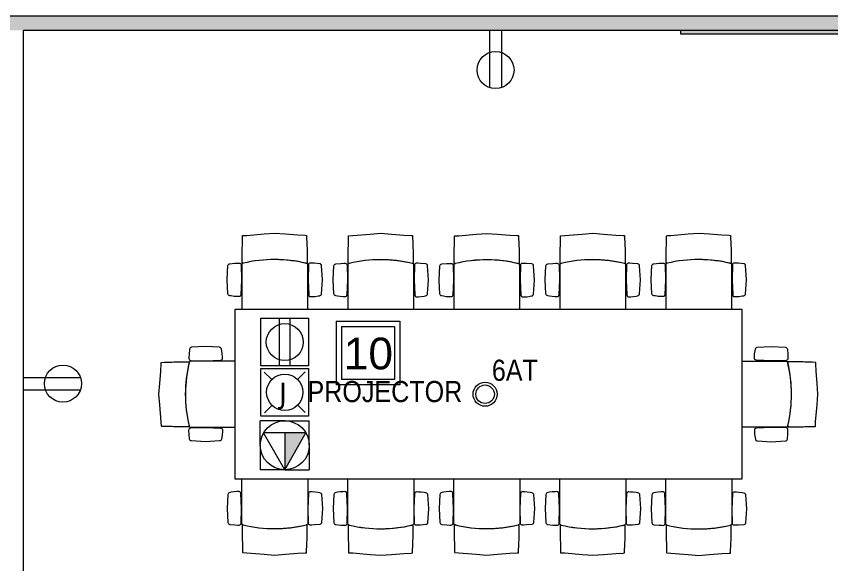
# Model space of a CAD drawing. Header units: inches. Extents: x 936 to 2811, y -567 to 495.
# Drawn here: x 1657.8 to 1889.2, y -104.8 to 50.8 of the extents above; entities that cross this region are included whole.
import ezdxf

# ---------------------------------------------------------------- set-up
doc = ezdxf.new("R2010")
doc.units = ezdxf.units.IN
doc.header["$MEASUREMENT"] = 0
for name, color, linetype, lineweight in [('A-ANNO-NOTE', 131, 'Continuous', 20), ('A-WALL', 113, 'Continuous', 50), ('A-WALL-PATT', 111, 'Continuous', 13), ('E-ELEC-FIXT-IDEN', 2, 'Continuous', 9), ('I-FURN', 30, 'Continuous', 9)]:
    doc.layers.add(name, color=color, linetype=linetype, lineweight=lineweight)
doc.styles.add('Arial', font='arial.ttf', dxfattribs={"height": 9})
doc.styles.add('Arial_2', font='arial.ttf', dxfattribs={"width": 0.85, "height": 6})
doc.styles.add('Tahoma', font='tahoma.ttf', dxfattribs={"height": 6})

# ---------------------------------------------------------------- blocks, each defined once
blk = doc.blocks.new('Conf Table - Rect - Seats 12 - 12 x 4-531596-New Construction - Tel_Data_Elec Plan')
at = {"layer": 'I-FURN'}
for p, q in [((-68.74, 44.21), (-68.77, 43.16)), ((-68.68, 45.09), (-68.74, 44.21)), ((-68.35, 45.12), (-68.68, 45.09)), ((-66.23, 45.2), (-68.35, 45.12)), ((-62.76, 45.48), (-66.23, 45.2)), ((-59.68, 45.73), (-62.76, 45.48)), ((-56.69, 45.51), (-59.68, 45.73)), ((-51.79, 45.08), (-56.69, 45.51)), ((-50.59, 45.03), (-51.79, 45.08)), ((-50.55, 44.9), (-50.59, 45.03)), ((-50.55, 44.62), (-50.55, 44.9)), ((-50.55, 43.22), (-50.55, 44.62)), ((-38.66, 44.17), (-38.68, 43.12)), ((-38.6, 45.05), (-38.66, 44.17)), ((-38.27, 45.07), (-38.6, 45.05)), ((-36.15, 45.16), (-38.27, 45.07)), ((-32.68, 45.44), (-36.15, 45.16)), ((-29.59, 45.68), (-32.68, 45.44)), ((-26.61, 45.47), (-29.59, 45.68)), ((-21.71, 45.03), (-26.61, 45.47)), ((-20.5, 44.99), (-21.71, 45.03)), ((-20.47, 44.86), (-20.5, 44.99)), ((-20.47, 44.58), (-20.47, 44.86)), ((-20.47, 43.18), (-20.47, 44.58)), ((-8.58, 44.13), (-8.6, 43.08)), ((-8.51, 45), (-8.58, 44.13)), ((-8.18, 45.03), (-8.51, 45)), ((-6.06, 45.11), (-8.18, 45.03)), ((-2.59, 45.4), (-6.06, 45.11)), ((0.49, 45.64), (-2.59, 45.4)), ((3.47, 45.43), (0.49, 45.64)), ((8.37, 44.99), (3.47, 45.43)), ((9.58, 44.95), (8.37, 44.99)), ((9.61, 44.82), (9.58, 44.95)), ((9.62, 44.54), (9.61, 44.82)), ((9.62, 43.13), (9.62, 44.54)), ((21.51, 44.17), (21.49, 43.12)), ((21.58, 45.05), (21.51, 44.17)), ((21.9, 45.07), (21.58, 45.05)), ((24.03, 45.16), (21.9, 45.07)), ((27.49, 45.44), (24.03, 45.16)), ((30.58, 45.68), (27.49, 45.44)), ((33.56, 45.47), (30.58, 45.68)), ((38.46, 45.03), (33.56, 45.47)), ((39.67, 44.99), (38.46, 45.03)), ((39.7, 44.86), (39.67, 44.99)), ((39.7, 44.58), (39.7, 44.86)), ((39.7, 43.18), (39.7, 44.58)), ((51.6, 44.13), (51.57, 43.08)), ((51.66, 45), (51.6, 44.13)), ((51.99, 45.03), (51.66, 45)), ((54.11, 45.11), (51.99, 45.03)), ((57.58, 45.4), (54.11, 45.11)), ((60.67, 45.64), (57.58, 45.4)), ((63.65, 45.43), (60.67, 45.64)), ((68.55, 44.99), (63.65, 45.43)), ((69.76, 44.95), (68.55, 44.99)), ((69.79, 44.82), (69.76, 44.95)), ((69.79, 44.54), (69.79, 44.82)), ((69.79, 43.13), (69.79, 44.54)), ((-68.82, 42.03), (-68.85, 41.54)), ((-68.77, 43.16), (-68.82, 42.03)), ((-50.5, 42.1), (-50.55, 43.22)), ((-50.46, 41.58), (-50.5, 42.1)), ((-38.73, 41.99), (-38.77, 41.5)), ((-38.68, 43.12), (-38.73, 41.99)), ((-20.42, 42.06), (-20.47, 43.18)), ((-20.38, 41.54), (-20.42, 42.06)), ((-8.65, 41.95), (-8.68, 41.46)), ((-8.6, 43.08), (-8.65, 41.95)), ((9.67, 42.02), (9.62, 43.13)), ((9.7, 41.5), (9.67, 42.02)), ((21.44, 41.99), (21.41, 41.5)), ((21.49, 43.12), (21.44, 41.99)), ((39.76, 42.06), (39.7, 43.18)), ((39.79, 41.54), (39.76, 42.06)), ((51.52, 41.95), (51.49, 41.46)), ((51.57, 43.08), (51.52, 41.95)), ((69.84, 42.02), (69.79, 43.13)), ((69.88, 41.5), (69.84, 42.02)), ((-68.86, 40.85), (-68.91, 38.47)), ((-68.85, 41.54), (-68.86, 40.85)), ((-50.45, 40.92), (-50.46, 41.58)), ((-50.42, 39.14), (-50.45, 40.92)), ((-38.77, 40.81), (-38.83, 38.42)), ((-38.77, 41.5), (-38.77, 40.81)), ((-20.37, 40.88), (-20.38, 41.54)), ((-20.33, 39.1), (-20.37, 40.88)), ((-8.69, 40.77), (-8.75, 38.38)), ((-8.68, 41.46), (-8.69, 40.77)), ((9.71, 40.84), (9.7, 41.5)), ((9.75, 39.06), (9.71, 40.84)), ((21.4, 40.81), (21.34, 38.42)), ((21.41, 41.5), (21.4, 40.81)), ((39.8, 40.88), (39.79, 41.54)), ((39.84, 39.1), (39.8, 40.88)), ((51.49, 40.77), (51.43, 38.38)), ((51.49, 41.46), (51.49, 40.77)), ((69.89, 40.84), (69.88, 41.5)), ((69.93, 39.06), (69.89, 40.84)), ((-72.67, 36.97), (-72.49, 37.05)), ((-72.49, 37.05), (-70.99, 37.18)), ((-70.99, 37.18), (-70.19, 37.2)), ((-70.19, 37.2), (-69.79, 37.2)), ((-69.79, 37.2), (-69.59, 37.18)), ((-69.59, 37.18), (-69.41, 37.08)), ((-69.41, 37.08), (-69.29, 36.91)), ((-69.06, 36.73), (-68.97, 37.04)), ((-68.91, 38.47), (-68.9, 37.23)), ((-68.9, 37.23), (-68.83, 37.13)), ((-68.83, 37.13), (-68.6, 37.16)), ((-50.74, 37.16), (-50.45, 37.16)), ((-50.69, 37.15), (-50.43, 37.09)), ((-50.45, 37.16), (-50.42, 37.49)), ((-50.43, 37.09), (-50.33, 36.79)), ((-50.42, 37.49), (-50.42, 39.14)), ((-49.98, 37.08), (-50.1, 36.91)), ((-49.8, 37.18), (-49.98, 37.08)), ((-49.61, 37.21), (-49.8, 37.18)), ((-49.21, 37.2), (-49.61, 37.21)), ((-48.41, 37.18), (-49.21, 37.2)), ((-46.91, 37.05), (-48.41, 37.18)), ((-46.73, 36.98), (-46.91, 37.05)), ((-42.4, 37.01), (-40.9, 37.14)), ((-40.9, 37.14), (-40.1, 37.16)), ((-40.1, 37.16), (-39.7, 37.16)), ((-39.7, 37.16), (-39.51, 37.13)), ((-39.51, 37.13), (-39.33, 37.04)), ((-39.33, 37.04), (-39.21, 36.87)), ((-38.83, 38.42), (-38.82, 37.19)), ((-38.82, 37.19), (-38.75, 37.08)), ((-38.75, 37.08), (-38.52, 37.12)), ((-20.65, 37.12), (-20.37, 37.12)), ((-20.61, 37.1), (-20.35, 37.05)), ((-20.37, 37.12), (-20.34, 37.45)), ((-20.35, 37.05), (-20.25, 36.75)), ((-20.34, 37.45), (-20.33, 39.1)), ((-19.9, 37.04), (-20.02, 36.87)), ((-19.72, 37.14), (-19.9, 37.04)), ((-19.52, 37.17), (-19.72, 37.14)), ((-19.12, 37.16), (-19.52, 37.17)), ((-18.32, 37.14), (-19.12, 37.16)), ((-16.82, 37.01), (-18.32, 37.14)), ((-12.32, 36.96), (-10.82, 37.1)), ((-10.82, 37.1), (-10.02, 37.12)), ((-10.02, 37.12), (-9.62, 37.12)), ((-9.62, 37.12), (-9.42, 37.09)), ((-9.42, 37.09), (-9.25, 37)), ((-8.75, 38.38), (-8.73, 37.15)), ((-8.73, 37.15), (-8.66, 37.04)), ((-8.66, 37.04), (-8.44, 37.08)), ((9.43, 37.08), (9.71, 37.08)), ((9.47, 37.06), (9.74, 37.01)), ((9.71, 37.08), (9.75, 37.41)), ((9.75, 37.41), (9.75, 39.06)), ((10.36, 37.1), (10.19, 37)), ((10.56, 37.13), (10.36, 37.1)), ((10.96, 37.12), (10.56, 37.13)), ((11.76, 37.1), (10.96, 37.12)), ((13.26, 36.97), (11.76, 37.1)), ((17.77, 37.01), (19.27, 37.14)), ((19.27, 37.14), (20.07, 37.16)), ((20.07, 37.16), (20.47, 37.16)), ((20.47, 37.16), (20.66, 37.13)), ((20.66, 37.13), (20.84, 37.04)), ((20.84, 37.04), (20.96, 36.87)), ((21.34, 38.42), (21.35, 37.19)), ((21.35, 37.19), (21.43, 37.08)), ((21.43, 37.08), (21.65, 37.12)), ((39.52, 37.12), (39.8, 37.12)), ((39.56, 37.1), (39.83, 37.05)), ((39.8, 37.12), (39.83, 37.45)), ((39.83, 37.45), (39.84, 39.1)), ((39.83, 37.05), (39.92, 36.75)), ((40.28, 37.04), (40.15, 36.87)), ((40.45, 37.14), (40.28, 37.04)), ((40.65, 37.17), (40.45, 37.14)), ((41.05, 37.16), (40.65, 37.17)), ((41.85, 37.14), (41.05, 37.16)), ((43.35, 37.01), (41.85, 37.14)), ((47.86, 36.96), (49.36, 37.1)), ((49.36, 37.1), (50.16, 37.12)), ((50.16, 37.12), (50.56, 37.12)), ((50.56, 37.12), (50.75, 37.09)), ((50.75, 37.09), (50.93, 37)), ((51.43, 38.38), (51.44, 37.15)), ((51.44, 37.15), (51.51, 37.04)), ((51.51, 37.04), (51.74, 37.08)), ((69.6, 37.08), (69.89, 37.08)), ((69.65, 37.06), (69.91, 37.01)), ((69.89, 37.08), (69.92, 37.41)), ((69.92, 37.41), (69.93, 39.06)), ((70.54, 37.1), (70.36, 37)), ((70.74, 37.13), (70.54, 37.1)), ((71.14, 37.12), (70.74, 37.13)), ((71.93, 37.1), (71.14, 37.12)), ((73.43, 36.97), (71.93, 37.1)), ((-73.24, 32.49), (-72.99, 36.5)), ((-72.99, 36.5), (-72.93, 36.69)), ((-72.93, 36.69), (-72.82, 36.85)), ((-72.82, 36.85), (-72.67, 36.97)), ((-69.29, 36.91), (-69.24, 36.7)), ((-69.24, 36.7), (-69.14, 32.5)), ((-69.06, 24), (-69.06, 36.73)), ((-50.33, 36.79), (-50.33, 31.53)), ((-50.16, 36.7), (-50.25, 32.5)), ((-50.1, 36.91), (-50.16, 36.7)), ((-46.57, 36.85), (-46.73, 36.98)), ((-46.46, 36.69), (-46.57, 36.85)), ((-46.41, 36.5), (-46.46, 36.69)), ((-46.16, 32.49), (-46.41, 36.5)), ((-43.15, 32.45), (-42.9, 36.45)), ((-42.9, 36.45), (-42.85, 36.65)), ((-42.85, 36.65), (-42.74, 36.81)), ((-42.74, 36.81), (-42.58, 36.93)), ((-42.58, 36.93), (-42.4, 37.01)), ((-39.21, 36.87), (-39.15, 36.65)), ((-39.15, 36.65), (-39.06, 32.46)), ((-38.98, 36.69), (-38.88, 36.99)), ((-38.98, 24), (-38.98, 36.69)), ((-20.25, 36.75), (-20.25, 31.49)), ((-20.07, 36.66), (-20.17, 32.46)), ((-20.02, 36.87), (-20.07, 36.66)), ((-16.64, 36.94), (-16.82, 37.01)), ((-16.49, 36.81), (-16.64, 36.94)), ((-16.38, 36.65), (-16.49, 36.81)), ((-16.32, 36.46), (-16.38, 36.65)), ((-16.07, 32.45), (-16.32, 36.46)), ((-13.07, 32.41), (-12.82, 36.41)), ((-12.82, 36.41), (-12.76, 36.6)), ((-12.76, 36.6), (-12.66, 36.77)), ((-12.66, 36.77), (-12.5, 36.89)), ((-12.5, 36.89), (-12.32, 36.96)), ((-9.25, 37), (-9.13, 36.83)), ((-9.13, 36.83), (-9.07, 36.61)), ((-9.07, 36.61), (-8.98, 32.42)), ((-8.89, 36.65), (-8.8, 36.95)), ((-8.89, 24), (-8.89, 36.65)), ((9.74, 37.01), (9.83, 36.71)), ((9.83, 36.71), (9.83, 31.45)), ((10.01, 36.62), (9.92, 32.42)), ((10.06, 36.83), (10.01, 36.62)), ((10.19, 37), (10.06, 36.83)), ((13.44, 36.89), (13.26, 36.97)), ((13.59, 36.77), (13.44, 36.89)), ((13.7, 36.61), (13.59, 36.77)), ((13.76, 36.42), (13.7, 36.61)), ((14.01, 32.41), (13.76, 36.42)), ((17.02, 32.45), (17.27, 36.45)), ((17.27, 36.45), (17.33, 36.65)), ((17.33, 36.65), (17.43, 36.81)), ((17.43, 36.81), (17.59, 36.93)), ((17.59, 36.93), (17.77, 37.01)), ((20.96, 36.87), (21.02, 36.65)), ((21.02, 36.65), (21.11, 32.46)), ((21.19, 36.69), (21.29, 36.99)), ((21.19, 24), (21.19, 36.69)), ((39.92, 36.75), (39.92, 31.49)), ((40.1, 36.66), (40, 32.46)), ((40.15, 36.87), (40.1, 36.66)), ((43.53, 36.94), (43.35, 37.01)), ((43.68, 36.81), (43.53, 36.94)), ((43.79, 36.65), (43.68, 36.81)), ((43.85, 36.46), (43.79, 36.65)), ((44.1, 32.45), (43.85, 36.46)), ((47.11, 32.41), (47.36, 36.41)), ((47.36, 36.41), (47.41, 36.6)), ((47.41, 36.6), (47.52, 36.77)), ((47.52, 36.77), (47.67, 36.89)), ((47.67, 36.89), (47.86, 36.96)), ((50.93, 37), (51.05, 36.83)), ((51.05, 36.83), (51.1, 36.61)), ((51.1, 36.61), (51.2, 32.42)), ((51.28, 36.65), (51.37, 36.95)), ((51.28, 23.96), (51.28, 36.65)), ((69.91, 37.01), (70.01, 36.71)), ((70.01, 36.71), (70.01, 31.45)), ((70.19, 36.62), (70.09, 32.42)), ((70.24, 36.83), (70.19, 36.62)), ((70.36, 37), (70.24, 36.83)), ((73.62, 36.89), (73.43, 36.97)), ((73.77, 36.77), (73.62, 36.89)), ((73.88, 36.61), (73.77, 36.77)), ((73.93, 36.42), (73.88, 36.61)), ((74.19, 32.41), (73.93, 36.42)), ((-72.98, 28.52), (-73.24, 32.49)), ((-69.14, 32.5), (-69.34, 28.2)), ((-50.25, 32.5), (-50.05, 28.2)), ((-46.41, 28.52), (-46.16, 32.49)), ((-42.9, 28.48), (-43.15, 32.45)), ((-39.06, 32.46), (-39.26, 28.16)), ((-20.17, 32.46), (-19.97, 28.16)), ((-16.33, 28.48), (-16.07, 32.45)), ((-12.82, 28.44), (-13.07, 32.41)), ((-8.98, 32.42), (-9.18, 28.12)), ((9.92, 32.42), (10.12, 28.12)), ((13.76, 28.44), (14.01, 32.41)), ((17.27, 28.48), (17.02, 32.45)), ((21.11, 32.46), (20.91, 28.16)), ((40, 32.46), (40.2, 28.16)), ((43.85, 28.48), (44.1, 32.45)), ((47.36, 28.44), (47.11, 32.41)), ((51.2, 32.42), (51, 28.12)), ((70.09, 32.42), (70.29, 28.12)), ((73.93, 28.44), (74.19, 32.41)), ((-50.33, 31.53), (-50.31, 24)), ((-20.25, 31.49), (-20.23, 24)), ((9.83, 31.45), (9.85, 24)), ((39.92, 31.49), (39.94, 24)), ((70.01, 31.45), (70.03, 23.96)), ((-72.92, 28.32), (-72.98, 28.52)), ((-72.81, 28.15), (-72.92, 28.32)), ((-72.64, 28.03), (-72.81, 28.15)), ((-72.44, 27.96), (-72.64, 28.03)), ((-72.02, 27.88), (-72.44, 27.96)), ((-71.18, 27.76), (-72.02, 27.88)), ((-69.56, 27.78), (-69.75, 27.7)), ((-69.41, 27.96), (-69.56, 27.78)), ((-69.34, 28.2), (-69.41, 27.96)), ((-50.05, 28.2), (-49.98, 27.96)), ((-49.98, 27.96), (-49.83, 27.78)), ((-49.83, 27.78), (-49.64, 27.7)), ((-48.21, 27.76), (-47.37, 27.88)), ((-47.37, 27.88), (-46.96, 27.96)), ((-46.96, 27.96), (-46.76, 28.03)), ((-46.76, 28.03), (-46.58, 28.15)), ((-46.58, 28.15), (-46.47, 28.32)), ((-46.47, 28.32), (-46.41, 28.52)), ((-42.84, 28.28), (-42.9, 28.48)), ((-42.73, 28.11), (-42.84, 28.28)), ((-42.55, 27.99), (-42.73, 28.11)), ((-42.35, 27.92), (-42.55, 27.99)), ((-41.94, 27.84), (-42.35, 27.92)), ((-41.1, 27.72), (-41.94, 27.84)), ((-39.33, 27.91), (-39.48, 27.74)), ((-39.26, 28.16), (-39.33, 27.91)), ((-19.97, 28.16), (-19.9, 27.92)), ((-19.9, 27.92), (-19.75, 27.74)), ((-18.13, 27.72), (-17.29, 27.84)), ((-17.29, 27.84), (-16.87, 27.92)), ((-16.87, 27.92), (-16.67, 27.99)), ((-16.67, 27.99), (-16.5, 28.11)), ((-16.5, 28.11), (-16.39, 28.28)), ((-16.39, 28.28), (-16.33, 28.48)), ((-12.76, 28.23), (-12.82, 28.44)), ((-12.64, 28.07), (-12.76, 28.23)), ((-12.47, 27.95), (-12.64, 28.07)), ((-12.27, 27.88), (-12.47, 27.95)), ((-11.85, 27.8), (-12.27, 27.88)), ((-11.01, 27.68), (-11.85, 27.8)), ((-9.25, 27.87), (-9.39, 27.7)), ((-9.18, 28.12), (-9.25, 27.87)), ((10.12, 28.12), (10.18, 27.88)), ((10.18, 27.88), (10.33, 27.7)), ((11.95, 27.68), (12.79, 27.8)), ((12.79, 27.8), (13.21, 27.88)), ((13.21, 27.88), (13.41, 27.95)), ((13.41, 27.95), (13.58, 28.07)), ((13.58, 28.07), (13.7, 28.24)), ((13.7, 28.24), (13.76, 28.44)), ((17.33, 28.28), (17.27, 28.48)), ((17.44, 28.11), (17.33, 28.28)), ((17.62, 27.99), (17.44, 28.11)), ((17.82, 27.92), (17.62, 27.99)), ((18.24, 27.84), (17.82, 27.92)), ((19.07, 27.72), (18.24, 27.84)), ((20.84, 27.91), (20.69, 27.74)), ((20.91, 28.16), (20.84, 27.91)), ((40.2, 28.16), (40.27, 27.92)), ((40.27, 27.92), (40.42, 27.74)), ((42.04, 27.72), (42.88, 27.84)), ((42.88, 27.84), (43.3, 27.92)), ((43.3, 27.92), (43.5, 27.99)), ((43.5, 27.99), (43.67, 28.11)), ((43.67, 28.11), (43.79, 28.28)), ((43.79, 28.28), (43.85, 28.48)), ((47.42, 28.23), (47.36, 28.44)), ((47.53, 28.07), (47.42, 28.23)), ((47.71, 27.95), (47.53, 28.07)), ((47.91, 27.88), (47.71, 27.95)), ((48.32, 27.8), (47.91, 27.88)), ((49.16, 27.68), (48.32, 27.8)), ((50.93, 27.87), (50.78, 27.7)), ((51, 28.12), (50.93, 27.87)), ((70.29, 28.12), (70.36, 27.88)), ((70.36, 27.88), (70.51, 27.7)), ((72.13, 27.68), (72.97, 27.8)), ((72.97, 27.8), (73.38, 27.88)), ((73.38, 27.88), (73.58, 27.95)), ((73.58, 27.95), (73.76, 28.07)), ((73.76, 28.07), (73.87, 28.24)), ((73.87, 28.24), (73.93, 28.44)), ((-70.36, 27.7), (-71.18, 27.76)), ((-69.95, 27.69), (-70.36, 27.7)), ((-69.75, 27.7), (-69.95, 27.69)), ((-49.64, 27.7), (-49.44, 27.69)), ((-49.44, 27.69), (-49.03, 27.7)), ((-49.03, 27.7), (-48.21, 27.76)), ((-40.28, 27.66), (-41.1, 27.72)), ((-39.87, 27.65), (-40.28, 27.66)), ((-39.67, 27.66), (-39.87, 27.65)), ((-39.48, 27.74), (-39.67, 27.66)), ((-19.75, 27.74), (-19.56, 27.66)), ((-19.56, 27.66), (-19.36, 27.65)), ((-19.36, 27.65), (-18.95, 27.66)), ((-18.95, 27.66), (-18.13, 27.72)), ((-10.19, 27.61), (-11.01, 27.68)), ((-9.79, 27.61), (-10.19, 27.61)), ((-9.58, 27.62), (-9.79, 27.61)), ((-9.39, 27.7), (-9.58, 27.62)), ((10.33, 27.7), (10.52, 27.62)), ((10.52, 27.62), (10.73, 27.61)), ((10.73, 27.61), (11.13, 27.62)), ((11.13, 27.62), (11.95, 27.68)), ((19.89, 27.66), (19.07, 27.72)), ((20.3, 27.65), (19.89, 27.66)), ((20.5, 27.66), (20.3, 27.65)), ((20.69, 27.74), (20.5, 27.66)), ((40.42, 27.74), (40.61, 27.66)), ((40.61, 27.66), (40.81, 27.65)), ((40.81, 27.65), (41.22, 27.66)), ((41.22, 27.66), (42.04, 27.72)), ((49.98, 27.61), (49.16, 27.68)), ((50.39, 27.61), (49.98, 27.61)), ((50.59, 27.62), (50.39, 27.61)), ((50.78, 27.7), (50.59, 27.62)), ((70.51, 27.7), (70.7, 27.62)), ((70.7, 27.62), (70.9, 27.61)), ((70.9, 27.61), (71.31, 27.62)), ((71.31, 27.62), (72.13, 27.68)), ((-72, 24), (-72, -24)), ((72, 24), (-72, 24)), ((72, -24), (72, 24)), ((-84.85, 12.77), (-84.98, 11.27)), ((-84.77, 12.95), (-84.85, 12.77)), ((-84.65, 13.1), (-84.77, 12.95)), ((-84.49, 13.21), (-84.65, 13.1)), ((-84.29, 13.27), (-84.49, 13.21)), ((-80.29, 13.52), (-84.29, 13.27)), ((-76.32, 13.27), (-80.29, 13.52)), ((-76.12, 13.21), (-76.32, 13.27)), ((-75.95, 13.09), (-76.12, 13.21)), ((-75.83, 12.92), (-75.95, 13.09)), ((-75.76, 12.72), (-75.83, 12.92)), ((-75.68, 12.3), (-75.76, 12.72)), ((-75.56, 11.46), (-75.68, 12.3)), ((75.56, 11.46), (75.68, 12.3)), ((75.68, 12.3), (75.76, 12.72)), ((75.76, 12.72), (75.83, 12.92)), ((75.83, 12.92), (75.95, 13.09)), ((75.95, 13.09), (76.12, 13.21)), ((76.12, 13.21), (76.32, 13.27)), ((76.32, 13.27), (80.29, 13.52)), ((80.29, 13.52), (84.29, 13.27)), ((84.29, 13.27), (84.49, 13.21)), ((84.49, 13.21), (84.65, 13.1)), ((84.65, 13.1), (84.77, 12.95)), ((84.77, 12.95), (84.85, 12.77)), ((84.85, 12.77), (84.98, 11.27)), ((-86.94, 9.26), (-88.72, 9.22)), ((-85.29, 9.26), (-86.94, 9.26)), ((-84.98, 11.27), (-85, 10.47)), ((-85, 10.47), (-85, 10.07)), ((-85, 10.07), (-84.97, 9.87)), ((-84.97, 9.87), (-84.88, 9.7)), ((-84.88, 9.7), (-84.71, 9.57)), ((-84.88, 9.25), (-84.59, 9.34)), ((-84.71, 9.57), (-84.49, 9.52)), ((-84.59, 9.34), (-79.33, 9.34)), ((-84.49, 9.52), (-80.3, 9.43)), ((-80.3, 9.43), (-76, 9.63)), ((-79.33, 9.34), (-72, 9.36)), ((-76, 9.63), (-75.75, 9.69)), ((-75.75, 9.69), (-75.58, 9.84)), ((-75.58, 9.84), (-75.5, 10.03)), ((-75.5, 10.64), (-75.56, 11.46)), ((-75.49, 10.24), (-75.5, 10.64)), ((-75.5, 10.03), (-75.49, 10.24)), ((79.33, 9.34), (72, 9.36)), ((75.49, 10.24), (75.5, 10.64)), ((75.5, 10.03), (75.49, 10.24)), ((75.5, 10.64), (75.56, 11.46)), ((75.58, 9.84), (75.5, 10.03)), ((75.75, 9.69), (75.58, 9.84)), ((76, 9.63), (75.75, 9.69)), ((80.3, 9.43), (76, 9.63)), ((84.59, 9.34), (79.33, 9.34)), ((84.49, 9.52), (80.3, 9.43)), ((84.71, 9.57), (84.49, 9.52)), ((84.88, 9.25), (84.59, 9.34)), ((84.88, 9.7), (84.71, 9.57)), ((84.97, 9.87), (84.88, 9.7)), ((85, 10.07), (84.97, 9.87)), ((84.98, 11.27), (85, 10.47)), ((85, 10.47), (85, 10.07)), ((85.29, 9.26), (86.94, 9.26)), ((86.94, 9.26), (88.72, 9.22)), ((-92.87, 7.88), (-93.3, 2.98)), ((-92.82, 9.09), (-92.87, 7.88)), ((-92.7, 9.12), (-92.82, 9.09)), ((-92.41, 9.13), (-92.7, 9.12)), ((-91.01, 9.13), (-92.41, 9.13)), ((-89.9, 9.18), (-91.01, 9.13)), ((-89.38, 9.21), (-89.9, 9.18)), ((-88.72, 9.22), (-89.38, 9.21)), ((-84.96, 9.22), (-85.29, 9.26)), ((-84.95, 8.94), (-84.96, 9.22)), ((-84.94, 8.98), (-84.88, 9.25)), ((84.94, 8.98), (84.88, 9.25)), ((84.95, 8.94), (84.96, 9.22)), ((84.96, 9.22), (85.29, 9.26)), ((88.72, 9.22), (89.38, 9.21)), ((89.38, 9.21), (89.9, 9.18)), ((89.9, 9.18), (91.01, 9.13)), ((91.01, 9.13), (92.41, 9.13)), ((92.41, 9.13), (92.7, 9.12)), ((92.7, 9.12), (92.82, 9.09)), ((92.82, 9.09), (92.87, 7.88)), ((92.87, 7.88), (93.3, 2.98)), ((-93.3, 2.98), (-93.52, 0)), ((93.3, 2.98), (93.52, 0)), ((-93.52, 0), (-93.28, -3.08)), ((93.52, 0), (93.28, -3.08)), ((-93.28, -3.08), (-92.99, -6.55)), ((93.28, -3.08), (92.99, -6.55)), ((-92.99, -6.55), (-92.91, -8.67)), ((92.99, -6.55), (92.91, -8.67)), ((-92.91, -8.67), (-92.88, -9)), ((-92.88, -9), (-92.01, -9.07)), ((-92.01, -9.07), (-90.96, -9.09)), ((-90.96, -9.09), (-89.82, -9.14)), ((-89.82, -9.14), (-89.34, -9.17)), ((-89.34, -9.17), (-88.64, -9.18)), ((-88.64, -9.18), (-86.26, -9.24)), ((-86.26, -9.24), (-85.03, -9.22)), ((-85.03, -9.22), (-84.92, -9.15)), ((-84.92, -9.15), (-84.95, -8.93)), ((84.92, -9.15), (84.95, -8.93)), ((85.03, -9.22), (84.92, -9.15)), ((86.26, -9.24), (85.03, -9.22)), ((88.64, -9.18), (86.26, -9.24)), ((89.34, -9.17), (88.64, -9.18)), ((89.82, -9.14), (89.34, -9.17)), ((90.96, -9.09), (89.82, -9.14)), ((92.01, -9.07), (90.96, -9.09)), ((92.88, -9), (92.01, -9.07)), ((92.91, -8.67), (92.88, -9)), ((-85, -10.11), (-84.97, -9.91)), ((-85, -10.51), (-85, -10.11)), ((-84.97, -11.31), (-85, -10.51)), ((-84.97, -9.91), (-84.87, -9.74)), ((-84.84, -12.81), (-84.97, -11.31)), ((-84.87, -9.74), (-84.71, -9.62)), ((-84.52, -9.38), (-84.83, -9.29)), ((-84.71, -9.62), (-84.49, -9.56)), ((-72, -9.38), (-84.52, -9.38)), ((-84.49, -9.56), (-80.3, -9.47)), ((-80.3, -9.47), (-75.99, -9.67)), ((-75.99, -9.67), (-75.75, -9.74)), ((-75.75, -9.74), (-75.57, -9.88)), ((-75.55, -11.5), (-75.68, -12.34)), ((-75.57, -9.88), (-75.5, -10.07)), ((-75.49, -10.68), (-75.55, -11.5)), ((-75.5, -10.07), (-75.48, -10.28)), ((-75.48, -10.28), (-75.49, -10.68)), ((72, -9.38), (84.52, -9.38)), ((75.5, -10.07), (75.48, -10.28)), ((75.48, -10.28), (75.49, -10.68)), ((75.49, -10.68), (75.55, -11.5)), ((75.57, -9.88), (75.5, -10.07)), ((75.55, -11.5), (75.68, -12.34)), ((75.75, -9.74), (75.57, -9.88)), ((75.99, -9.67), (75.75, -9.74)), ((80.3, -9.47), (75.99, -9.67)), ((84.49, -9.56), (80.3, -9.47)), ((84.71, -9.62), (84.49, -9.56)), ((84.52, -9.38), (84.83, -9.29)), ((84.87, -9.74), (84.71, -9.62)), ((84.84, -12.81), (84.97, -11.31)), ((84.97, -9.91), (84.87, -9.74)), ((85, -10.11), (84.97, -9.91)), ((84.97, -11.31), (85, -10.51)), ((85, -10.51), (85, -10.11)), ((-84.77, -12.99), (-84.84, -12.81)), ((-84.64, -13.15), (-84.77, -12.99)), ((-84.48, -13.25), (-84.64, -13.15)), ((-84.29, -13.31), (-84.48, -13.25)), ((-80.28, -13.56), (-84.29, -13.31)), ((-76.31, -13.31), (-80.28, -13.56)), ((-76.11, -13.25), (-76.31, -13.31)), ((-75.95, -13.13), (-76.11, -13.25)), ((-75.82, -12.96), (-75.95, -13.13)), ((-75.75, -12.76), (-75.82, -12.96)), ((-75.68, -12.34), (-75.75, -12.76)), ((75.68, -12.34), (75.75, -12.76)), ((75.75, -12.76), (75.82, -12.96)), ((75.82, -12.96), (75.95, -13.13)), ((75.95, -13.13), (76.11, -13.25)), ((76.11, -13.25), (76.31, -13.31)), ((76.31, -13.31), (80.28, -13.56)), ((80.28, -13.56), (84.29, -13.31)), ((84.29, -13.31), (84.48, -13.25)), ((84.48, -13.25), (84.64, -13.15)), ((84.64, -13.15), (84.77, -12.99)), ((84.77, -12.99), (84.84, -12.81)), ((-72, -24), (72, -24)), ((-69.06, -24), (-69.06, -36.73)), ((-50.33, -31.53), (-50.31, -24)), ((-38.98, -24), (-38.98, -36.69)), ((-20.25, -31.49), (-20.23, -24)), ((-8.89, -24), (-8.89, -36.65)), ((9.83, -31.45), (9.85, -24)), ((21.19, -24), (21.19, -36.69)), ((39.92, -31.49), (39.94, -24)), ((51.28, -24.04), (51.28, -36.73)), ((70.01, -31.53), (70.03, -24.04)), ((-71.18, -27.76), (-72.02, -27.88)), ((-70.36, -27.7), (-71.18, -27.76)), ((-69.95, -27.69), (-70.36, -27.7)), ((-69.75, -27.7), (-69.95, -27.69)), ((-69.56, -27.78), (-69.75, -27.7)), ((-49.83, -27.78), (-49.64, -27.7)), ((-49.64, -27.7), (-49.44, -27.69)), ((-49.44, -27.69), (-49.03, -27.7)), ((-49.03, -27.7), (-48.21, -27.76)), ((-48.21, -27.76), (-47.37, -27.88)), ((-41.1, -27.72), (-41.94, -27.84)), ((-40.28, -27.66), (-41.1, -27.72)), ((-39.87, -27.65), (-40.28, -27.66)), ((-39.67, -27.66), (-39.87, -27.65)), ((-39.48, -27.74), (-39.67, -27.66)), ((-39.33, -27.91), (-39.48, -27.74)), ((-19.9, -27.92), (-19.75, -27.74)), ((-19.75, -27.74), (-19.56, -27.66)), ((-19.56, -27.66), (-19.36, -27.65)), ((-19.36, -27.65), (-18.95, -27.66)), ((-18.95, -27.66), (-18.13, -27.72)), ((-18.13, -27.72), (-17.29, -27.84)), ((-11.01, -27.68), (-11.85, -27.8)), ((-10.19, -27.61), (-11.01, -27.68)), ((-9.79, -27.61), (-10.19, -27.61)), ((-9.58, -27.62), (-9.79, -27.61)), ((-9.39, -27.7), (-9.58, -27.62)), ((-9.25, -27.87), (-9.39, -27.7)), ((10.18, -27.88), (10.33, -27.7)), ((10.33, -27.7), (10.52, -27.62)), ((10.52, -27.62), (10.73, -27.61)), ((10.73, -27.61), (11.13, -27.62)), ((11.13, -27.62), (11.95, -27.68)), ((11.95, -27.68), (12.79, -27.8)), ((19.07, -27.72), (18.24, -27.84)), ((19.89, -27.66), (19.07, -27.72)), ((20.3, -27.65), (19.89, -27.66)), ((20.5, -27.66), (20.3, -27.65)), ((20.69, -27.74), (20.5, -27.66)), ((20.84, -27.91), (20.69, -27.74)), ((40.27, -27.92), (40.42, -27.74)), ((40.42, -27.74), (40.61, -27.66)), ((40.61, -27.66), (40.81, -27.65)), ((40.81, -27.65), (41.22, -27.66)), ((41.22, -27.66), (42.04, -27.72)), ((42.04, -27.72), (42.88, -27.84)), ((49.16, -27.76), (48.32, -27.88)), ((49.98, -27.7), (49.16, -27.76)), ((50.39, -27.69), (49.98, -27.7)), ((50.59, -27.7), (50.39, -27.69)), ((50.78, -27.78), (50.59, -27.7)), ((70.51, -27.78), (70.7, -27.7)), ((70.7, -27.7), (70.9, -27.69)), ((70.9, -27.69), (71.31, -27.7)), ((71.31, -27.7), (72.13, -27.76)), ((72.13, -27.76), (72.97, -27.88)), ((-72.98, -28.52), (-73.24, -32.49)), ((-72.92, -28.32), (-72.98, -28.52)), ((-72.81, -28.15), (-72.92, -28.32)), ((-72.64, -28.03), (-72.81, -28.15)), ((-72.44, -27.96), (-72.64, -28.03)), ((-72.02, -27.88), (-72.44, -27.96)), ((-69.41, -27.96), (-69.56, -27.78)), ((-69.34, -28.2), (-69.41, -27.96)), ((-69.14, -32.5), (-69.34, -28.2)), ((-50.25, -32.5), (-50.05, -28.2)), ((-50.05, -28.2), (-49.98, -27.96)), ((-49.98, -27.96), (-49.83, -27.78)), ((-47.37, -27.88), (-46.96, -27.96)), ((-46.96, -27.96), (-46.76, -28.03)), ((-46.76, -28.03), (-46.58, -28.15)), ((-46.58, -28.15), (-46.47, -28.32)), ((-46.47, -28.32), (-46.41, -28.52)), ((-46.41, -28.52), (-46.16, -32.49)), ((-42.9, -28.48), (-43.15, -32.45)), ((-42.84, -28.28), (-42.9, -28.48)), ((-42.73, -28.11), (-42.84, -28.28)), ((-42.55, -27.99), (-42.73, -28.11)), ((-42.35, -27.92), (-42.55, -27.99)), ((-41.94, -27.84), (-42.35, -27.92)), ((-39.26, -28.16), (-39.33, -27.91)), ((-39.06, -32.46), (-39.26, -28.16)), ((-20.17, -32.46), (-19.97, -28.16)), ((-19.97, -28.16), (-19.9, -27.92)), ((-17.29, -27.84), (-16.87, -27.92)), ((-16.87, -27.92), (-16.67, -27.99)), ((-16.67, -27.99), (-16.5, -28.11)), ((-16.5, -28.11), (-16.39, -28.28)), ((-16.39, -28.28), (-16.33, -28.48)), ((-16.33, -28.48), (-16.07, -32.45)), ((-12.82, -28.44), (-13.07, -32.41)), ((-12.76, -28.23), (-12.82, -28.44)), ((-12.64, -28.07), (-12.76, -28.23)), ((-12.47, -27.95), (-12.64, -28.07)), ((-12.27, -27.88), (-12.47, -27.95)), ((-11.85, -27.8), (-12.27, -27.88)), ((-9.18, -28.12), (-9.25, -27.87)), ((-8.98, -32.42), (-9.18, -28.12)), ((9.92, -32.42), (10.12, -28.12)), ((10.12, -28.12), (10.18, -27.88)), ((12.79, -27.8), (13.21, -27.88)), ((13.21, -27.88), (13.41, -27.95)), ((13.41, -27.95), (13.58, -28.07)), ((13.58, -28.07), (13.7, -28.24)), ((13.7, -28.24), (13.76, -28.44)), ((13.76, -28.44), (14.01, -32.41)), ((17.27, -28.48), (17.02, -32.45)), ((17.33, -28.28), (17.27, -28.48)), ((17.44, -28.11), (17.33, -28.28)), ((17.62, -27.99), (17.44, -28.11)), ((17.82, -27.92), (17.62, -27.99)), ((18.24, -27.84), (17.82, -27.92)), ((20.91, -28.16), (20.84, -27.91)), ((21.11, -32.46), (20.91, -28.16)), ((40, -32.46), (40.2, -28.16)), ((40.2, -28.16), (40.27, -27.92)), ((42.88, -27.84), (43.3, -27.92)), ((43.3, -27.92), (43.5, -27.99)), ((43.5, -27.99), (43.67, -28.11)), ((43.67, -28.11), (43.79, -28.28)), ((43.79, -28.28), (43.85, -28.48)), ((43.85, -28.48), (44.1, -32.45)), ((47.36, -28.52), (47.11, -32.49)), ((47.42, -28.32), (47.36, -28.52)), ((47.53, -28.15), (47.42, -28.32)), ((47.71, -28.03), (47.53, -28.15)), ((47.91, -27.96), (47.71, -28.03)), ((48.32, -27.88), (47.91, -27.96)), ((50.93, -27.96), (50.78, -27.78)), ((51, -28.2), (50.93, -27.96)), ((51.2, -32.5), (51, -28.2)), ((70.09, -32.5), (70.29, -28.2)), ((70.29, -28.2), (70.36, -27.96)), ((70.36, -27.96), (70.51, -27.78)), ((72.97, -27.88), (73.38, -27.96)), ((73.38, -27.96), (73.58, -28.03)), ((73.58, -28.03), (73.76, -28.15)), ((73.76, -28.15), (73.87, -28.32)), ((73.87, -28.32), (73.93, -28.52)), ((73.93, -28.52), (74.19, -32.49)), ((-50.33, -36.79), (-50.33, -31.53)), ((-20.25, -36.75), (-20.25, -31.49)), ((9.83, -36.71), (9.83, -31.45)), ((39.92, -36.75), (39.92, -31.49)), ((70.01, -36.79), (70.01, -31.53)), ((-73.24, -32.49), (-72.99, -36.5)), ((-69.24, -36.7), (-69.14, -32.5)), ((-50.16, -36.7), (-50.25, -32.5)), ((-46.16, -32.49), (-46.41, -36.5)), ((-43.15, -32.45), (-42.9, -36.45)), ((-39.15, -36.65), (-39.06, -32.46)), ((-20.07, -36.66), (-20.17, -32.46)), ((-16.07, -32.45), (-16.32, -36.46)), ((-13.07, -32.41), (-12.82, -36.41)), ((-9.07, -36.61), (-8.98, -32.42)), ((10.01, -36.62), (9.92, -32.42)), ((14.01, -32.41), (13.76, -36.42)), ((17.02, -32.45), (17.27, -36.45)), ((21.02, -36.65), (21.11, -32.46)), ((40.1, -36.66), (40, -32.46)), ((44.1, -32.45), (43.85, -36.46)), ((47.11, -32.49), (47.36, -36.5)), ((51.1, -36.7), (51.2, -32.5)), ((70.19, -36.7), (70.09, -32.5)), ((74.19, -32.49), (73.93, -36.5)), ((-72.99, -36.5), (-72.93, -36.69)), ((-72.93, -36.69), (-72.82, -36.85)), ((-72.82, -36.85), (-72.67, -36.97)), ((-72.67, -36.97), (-72.49, -37.05)), ((-69.41, -37.08), (-69.29, -36.91)), ((-69.29, -36.91), (-69.24, -36.7)), ((-69.06, -36.73), (-68.97, -37.04)), ((-50.43, -37.09), (-50.33, -36.79)), ((-50.1, -36.91), (-50.16, -36.7)), ((-49.98, -37.08), (-50.1, -36.91)), ((-46.73, -36.98), (-46.91, -37.05)), ((-46.57, -36.85), (-46.73, -36.98)), ((-46.46, -36.69), (-46.57, -36.85)), ((-46.41, -36.5), (-46.46, -36.69)), ((-42.9, -36.45), (-42.85, -36.65)), ((-42.85, -36.65), (-42.74, -36.81)), ((-42.74, -36.81), (-42.58, -36.93)), ((-42.58, -36.93), (-42.4, -37.01)), ((-42.4, -37.01), (-40.9, -37.14)), ((-39.33, -37.04), (-39.21, -36.87)), ((-39.21, -36.87), (-39.15, -36.65)), ((-38.98, -36.69), (-38.88, -36.99)), ((-20.35, -37.05), (-20.25, -36.75)), ((-20.02, -36.87), (-20.07, -36.66)), ((-19.9, -37.04), (-20.02, -36.87)), ((-16.82, -37.01), (-18.32, -37.14)), ((-16.64, -36.94), (-16.82, -37.01)), ((-16.49, -36.81), (-16.64, -36.94)), ((-16.38, -36.65), (-16.49, -36.81)), ((-16.32, -36.46), (-16.38, -36.65)), ((-12.82, -36.41), (-12.76, -36.6)), ((-12.76, -36.6), (-12.66, -36.77)), ((-12.66, -36.77), (-12.5, -36.89)), ((-12.5, -36.89), (-12.32, -36.96)), ((-12.32, -36.96), (-10.82, -37.1)), ((-9.42, -37.09), (-9.25, -37)), ((-9.25, -37), (-9.13, -36.83)), ((-9.13, -36.83), (-9.07, -36.61)), ((-8.89, -36.65), (-8.8, -36.95)), ((9.47, -37.06), (9.74, -37.01)), ((9.74, -37.01), (9.83, -36.71)), ((10.06, -36.83), (10.01, -36.62)), ((10.19, -37), (10.06, -36.83)), ((10.36, -37.1), (10.19, -37)), ((13.26, -36.97), (11.76, -37.1)), ((13.44, -36.89), (13.26, -36.97)), ((13.59, -36.77), (13.44, -36.89)), ((13.7, -36.61), (13.59, -36.77)), ((13.76, -36.42), (13.7, -36.61)), ((17.27, -36.45), (17.33, -36.65)), ((17.33, -36.65), (17.43, -36.81)), ((17.43, -36.81), (17.59, -36.93)), ((17.59, -36.93), (17.77, -37.01)), ((17.77, -37.01), (19.27, -37.14)), ((20.84, -37.04), (20.96, -36.87)), ((20.96, -36.87), (21.02, -36.65)), ((21.19, -36.69), (21.29, -36.99)), ((39.83, -37.05), (39.92, -36.75)), ((40.15, -36.87), (40.1, -36.66)), ((40.28, -37.04), (40.15, -36.87)), ((43.35, -37.01), (41.85, -37.14)), ((43.53, -36.94), (43.35, -37.01)), ((43.68, -36.81), (43.53, -36.94)), ((43.79, -36.65), (43.68, -36.81)), ((43.85, -36.46), (43.79, -36.65)), ((47.36, -36.5), (47.41, -36.69)), ((47.41, -36.69), (47.52, -36.85)), ((47.52, -36.85), (47.67, -36.97)), ((47.67, -36.97), (47.86, -37.05)), ((50.93, -37.08), (51.05, -36.91)), ((51.05, -36.91), (51.1, -36.7)), ((51.28, -36.73), (51.37, -37.04)), ((69.91, -37.09), (70.01, -36.79)), ((70.24, -36.91), (70.19, -36.7)), ((70.36, -37.08), (70.24, -36.91)), ((73.62, -36.98), (73.43, -37.05)), ((73.77, -36.85), (73.62, -36.98)), ((73.88, -36.69), (73.77, -36.85)), ((73.93, -36.5), (73.88, -36.69)), ((-72.49, -37.05), (-70.99, -37.18)), ((-70.99, -37.18), (-70.19, -37.2)), ((-70.19, -37.2), (-69.79, -37.2)), ((-69.79, -37.2), (-69.59, -37.18)), ((-69.59, -37.18), (-69.41, -37.08)), ((-68.91, -38.47), (-68.9, -37.23)), ((-68.86, -40.85), (-68.91, -38.47)), ((-68.9, -37.23), (-68.83, -37.13)), ((-68.83, -37.13), (-68.6, -37.16)), ((-50.74, -37.16), (-50.45, -37.16)), ((-50.69, -37.15), (-50.43, -37.09)), ((-50.45, -37.16), (-50.42, -37.49)), ((-50.42, -39.14), (-50.45, -40.92)), ((-50.42, -37.49), (-50.42, -39.14)), ((-49.8, -37.18), (-49.98, -37.08)), ((-49.61, -37.21), (-49.8, -37.18)), ((-49.21, -37.2), (-49.61, -37.21)), ((-48.41, -37.18), (-49.21, -37.2)), ((-46.91, -37.05), (-48.41, -37.18)), ((-40.9, -37.14), (-40.1, -37.16)), ((-40.1, -37.16), (-39.7, -37.16)), ((-39.7, -37.16), (-39.51, -37.13)), ((-39.51, -37.13), (-39.33, -37.04)), ((-38.83, -38.42), (-38.82, -37.19)), ((-38.77, -40.81), (-38.83, -38.42)), ((-38.82, -37.19), (-38.75, -37.08)), ((-38.75, -37.08), (-38.52, -37.12)), ((-20.65, -37.12), (-20.37, -37.12)), ((-20.61, -37.1), (-20.35, -37.05)), ((-20.37, -37.12), (-20.34, -37.45)), ((-20.33, -39.1), (-20.37, -40.88)), ((-20.34, -37.45), (-20.33, -39.1)), ((-19.72, -37.14), (-19.9, -37.04)), ((-19.52, -37.17), (-19.72, -37.14)), ((-19.12, -37.16), (-19.52, -37.17)), ((-18.32, -37.14), (-19.12, -37.16)), ((-10.82, -37.1), (-10.02, -37.12)), ((-10.02, -37.12), (-9.62, -37.12)), ((-9.62, -37.12), (-9.42, -37.09)), ((-8.75, -38.38), (-8.73, -37.15)), ((-8.69, -40.77), (-8.75, -38.38)), ((-8.73, -37.15), (-8.66, -37.04)), ((-8.66, -37.04), (-8.44, -37.08)), ((9.43, -37.08), (9.71, -37.08)), ((9.71, -37.08), (9.75, -37.41)), ((9.75, -39.06), (9.71, -40.84)), ((9.75, -37.41), (9.75, -39.06)), ((10.56, -37.13), (10.36, -37.1)), ((10.96, -37.12), (10.56, -37.13)), ((11.76, -37.1), (10.96, -37.12)), ((19.27, -37.14), (20.07, -37.16)), ((20.07, -37.16), (20.47, -37.16)), ((20.47, -37.16), (20.66, -37.13)), ((20.66, -37.13), (20.84, -37.04)), ((21.34, -38.42), (21.35, -37.19)), ((21.4, -40.81), (21.34, -38.42)), ((21.35, -37.19), (21.43, -37.08)), ((21.43, -37.08), (21.65, -37.12)), ((39.52, -37.12), (39.8, -37.12)), ((39.56, -37.1), (39.83, -37.05)), ((39.8, -37.12), (39.83, -37.45)), ((39.84, -39.1), (39.8, -40.88)), ((39.83, -37.45), (39.84, -39.1)), ((40.45, -37.14), (40.28, -37.04)), ((40.65, -37.17), (40.45, -37.14)), ((41.05, -37.16), (40.65, -37.17)), ((41.85, -37.14), (41.05, -37.16)), ((47.86, -37.05), (49.36, -37.18)), ((49.36, -37.18), (50.16, -37.2)), ((50.16, -37.2), (50.56, -37.2)), ((50.56, -37.2), (50.75, -37.18)), ((50.75, -37.18), (50.93, -37.08)), ((51.43, -38.47), (51.44, -37.23)), ((51.49, -40.85), (51.43, -38.47)), ((51.44, -37.23), (51.51, -37.13)), ((51.51, -37.13), (51.74, -37.16)), ((69.6, -37.16), (69.89, -37.16)), ((69.65, -37.15), (69.91, -37.09)), ((69.89, -37.16), (69.92, -37.49)), ((69.93, -39.14), (69.89, -40.92)), ((69.92, -37.49), (69.93, -39.14)), ((70.54, -37.18), (70.36, -37.08)), ((70.74, -37.21), (70.54, -37.18)), ((71.14, -37.2), (70.74, -37.21)), ((71.93, -37.18), (71.14, -37.2)), ((73.43, -37.05), (71.93, -37.18)), ((-68.85, -41.54), (-68.86, -40.85)), ((-68.82, -42.03), (-68.85, -41.54)), ((-50.46, -41.58), (-50.5, -42.1)), ((-50.45, -40.92), (-50.46, -41.58)), ((-38.77, -41.5), (-38.77, -40.81)), ((-38.73, -41.99), (-38.77, -41.5)), ((-20.38, -41.54), (-20.42, -42.06)), ((-20.37, -40.88), (-20.38, -41.54)), ((-8.68, -41.46), (-8.69, -40.77)), ((-8.65, -41.95), (-8.68, -41.46)), ((9.7, -41.5), (9.67, -42.02)), ((9.71, -40.84), (9.7, -41.5)), ((21.41, -41.5), (21.4, -40.81)), ((21.44, -41.99), (21.41, -41.5)), ((39.79, -41.54), (39.76, -42.06)), ((39.8, -40.88), (39.79, -41.54)), ((51.49, -41.54), (51.49, -40.85)), ((51.52, -42.03), (51.49, -41.54)), ((69.88, -41.58), (69.84, -42.1)), ((69.89, -40.92), (69.88, -41.58)), ((-68.77, -43.16), (-68.82, -42.03)), ((-68.74, -44.21), (-68.77, -43.16)), ((-50.5, -42.1), (-50.55, -43.22)), ((-50.55, -43.22), (-50.55, -44.62)), ((-38.68, -43.12), (-38.73, -41.99)), ((-38.66, -44.17), (-38.68, -43.12)), ((-20.42, -42.06), (-20.47, -43.18)), ((-20.47, -43.18), (-20.47, -44.58)), ((-8.6, -43.08), (-8.65, -41.95)), ((-8.58, -44.13), (-8.6, -43.08)), ((9.67, -42.02), (9.62, -43.13)), ((9.62, -43.13), (9.62, -44.54)), ((21.49, -43.12), (21.44, -41.99)), ((21.51, -44.17), (21.49, -43.12)), ((39.76, -42.06), (39.7, -43.18)), ((39.7, -43.18), (39.7, -44.58)), ((51.57, -43.16), (51.52, -42.03)), ((51.6, -44.21), (51.57, -43.16)), ((69.84, -42.1), (69.79, -43.22)), ((69.79, -43.22), (69.79, -44.62)), ((-68.68, -45.09), (-68.74, -44.21)), ((-68.35, -45.12), (-68.68, -45.09)), ((-66.23, -45.2), (-68.35, -45.12)), ((-62.76, -45.48), (-66.23, -45.2)), ((-59.68, -45.73), (-62.76, -45.48)), ((-56.69, -45.51), (-59.68, -45.73)), ((-51.79, -45.08), (-56.69, -45.51)), ((-50.59, -45.03), (-51.79, -45.08)), ((-50.55, -44.9), (-50.59, -45.03)), ((-50.55, -44.62), (-50.55, -44.9)), ((-38.6, -45.05), (-38.66, -44.17)), ((-38.27, -45.07), (-38.6, -45.05)), ((-36.15, -45.16), (-38.27, -45.07)), ((-32.68, -45.44), (-36.15, -45.16)), ((-29.59, -45.68), (-32.68, -45.44)), ((-26.61, -45.47), (-29.59, -45.68)), ((-21.71, -45.03), (-26.61, -45.47)), ((-20.5, -44.99), (-21.71, -45.03)), ((-20.47, -44.86), (-20.5, -44.99)), ((-20.47, -44.58), (-20.47, -44.86)), ((-8.51, -45), (-8.58, -44.13)), ((-8.18, -45.03), (-8.51, -45)), ((-6.06, -45.11), (-8.18, -45.03)), ((-2.59, -45.4), (-6.06, -45.11)), ((0.49, -45.64), (-2.59, -45.4)), ((3.47, -45.43), (0.49, -45.64)), ((8.37, -44.99), (3.47, -45.43)), ((9.58, -44.95), (8.37, -44.99)), ((9.61, -44.82), (9.58, -44.95)), ((9.62, -44.54), (9.61, -44.82)), ((21.58, -45.05), (21.51, -44.17)), ((21.9, -45.07), (21.58, -45.05)), ((24.03, -45.16), (21.9, -45.07)), ((27.49, -45.44), (24.03, -45.16)), ((30.58, -45.68), (27.49, -45.44)), ((33.56, -45.47), (30.58, -45.68)), ((38.46, -45.03), (33.56, -45.47)), ((39.67, -44.99), (38.46, -45.03)), ((39.7, -44.86), (39.67, -44.99)), ((39.7, -44.58), (39.7, -44.86)), ((51.66, -45.09), (51.6, -44.21)), ((51.99, -45.12), (51.66, -45.09)), ((54.11, -45.2), (51.99, -45.12)), ((57.58, -45.48), (54.11, -45.2)), ((60.67, -45.73), (57.58, -45.48)), ((63.65, -45.51), (60.67, -45.73)), ((68.55, -45.08), (63.65, -45.51)), ((69.76, -45.03), (68.55, -45.08)), ((69.79, -44.9), (69.76, -45.03)), ((69.79, -44.62), (69.79, -44.9))]:
    blk.add_line(p, q, dxfattribs=at)
for centre, radius, start, end in [((-59.61, 0.45), 37.76, 76.4588, 104.3442), ((-59.67, 0.38), 37.85, 76.3473, 103.6527), ((-50.61, 37.67), 0.53, 252.8456, 261.3425), ((-29.53, 0.41), 37.76, 76.4588, 104.3442), ((-29.59, 0.34), 37.85, 76.3473, 103.6527), ((-20.53, 37.63), 0.53, 252.8456, 261.3425), ((0.55, 0.37), 37.76, 76.4588, 104.3442), ((0.5, 0.3), 37.85, 76.3473, 103.6527), ((9.55, 37.59), 0.53, 252.8456, 261.3425), ((30.64, 0.41), 37.76, 76.4588, 104.3442), ((30.58, 0.34), 37.85, 76.3473, 103.6527), ((39.64, 37.63), 0.53, 252.8456, 261.3425), ((60.73, 0.37), 37.76, 76.4588, 104.3442), ((60.67, 0.3), 37.85, 76.3473, 103.6527), ((69.73, 37.59), 0.53, 252.8456, 261.3425), ((-48.18, 0), 37.85, 166.3473, 193.6527), ((-48.25, 0.06), 37.76, 166.4588, 194.3442), ((-85.47, 9.06), 0.53, 342.8456, 351.3425), ((48.25, 0.06), 37.76, 345.6558, 13.5412), ((85.47, 9.06), 0.53, 188.6575, 197.1544), ((48.18, 0), 37.85, 346.3473, 13.6527), ((-29.53, -0.41), 37.76, 255.6558, 283.5412), ((0.55, -0.37), 37.76, 255.6558, 283.5412), ((30.64, -0.41), 37.76, 255.6558, 283.5412), ((-59.61, -0.45), 37.76, 255.6558, 283.5412), ((-59.67, -0.38), 37.85, 256.3473, 283.6527), ((-50.61, -37.67), 0.53, 98.6575, 107.1544), ((-29.59, -0.34), 37.85, 256.3473, 283.6527), ((-20.53, -37.63), 0.53, 98.6575, 107.1544), ((0.5, -0.3), 37.85, 256.3473, 283.6527), ((9.55, -37.59), 0.53, 98.6575, 107.1544), ((30.58, -0.34), 37.85, 256.3473, 283.6527), ((39.64, -37.63), 0.53, 98.6575, 107.1544), ((60.73, -0.45), 37.76, 255.6558, 283.5412), ((60.67, -0.38), 37.85, 256.3473, 283.6527), ((69.73, -37.67), 0.53, 98.6575, 107.1544)]:
    blk.add_arc(centre, radius, start, end, dxfattribs=at)
blk = doc.blocks.new('FORM Equipment_Fixture Tag - Square-214315-New Construction - Tel_Data_Elec Plan')
at = {"layer": 'A-ANNO-NOTE'}
for p, q in [((-0.09375, 0.09375), (0.09375, 0.09375)), ((-0.09375, 0.09375), (0.09375, 0.09375)), ((-0.09375, 0.09375), (0.09375, 0.09375)), ((-0.09375, 0.09375), (-0.09375, -0.09375)), ((-0.078125, 0.078125), (-0.078125, -0.078125)), ((-0.078125, 0.078125), (0.078125, 0.078125)), ((0.078125, 0.078125), (0.078125, -0.078125)), ((0.09375, 0.09375), (0.09375, -0.09375)), ((0.09375, -0.09375), (-0.09375, -0.09375)), ((0.078125, -0.078125), (-0.078125, -0.078125))]:
    blk.add_line(p, q, dxfattribs=at)

msp = doc.modelspace()

# ---------------------------------------------------------------- hatches: boundary and pattern name
at = {"layer": 'A-ANNO-NOTE', "lineweight": 9}
msp.add_hatch(color=256, dxfattribs=at).paths.add_polyline_path([(1733.95, -77.88), (1739.95, -67.42), (1733.95, -67.42)], flags=0)
at = {"layer": 'A-WALL-PATT'}
msp.add_hatch(color=8, dxfattribs=at).paths.add_polyline_path([(2049.88, 46.81), (2275.76, 46.81), (2275.76, 50.81), (1425.38, 50.81), (1425.38, 46.81), (2045.88, 46.81)], flags=0)
h = msp.add_hatch(color=8, dxfattribs=at)
h.paths.add_polyline_path([(2049.88, 46.81), (2045.88, 46.81), (2045.88, 45.81), (2049.78, 45.81)], flags=0)
h.paths.add_polyline_path([(2142.3, 45.81), (2226.26, 45.81), (2226.26, 46.81), (2049.88, 46.81), (2049.88, 45.81)], flags=0)
h.paths.add_polyline_path([(1846.26, 45.81), (1923.75, 45.81), (1923.75, 46.81), (1846.26, 46.81)], flags=0)
h.paths.add_polyline_path([(1923.8, 45.81), (1927.75, 45.81), (1927.75, 46.81), (1923.75, 46.81), (1923.75, 46.76)], flags=0)

# ---------------------------------------------------------------- linework, layer by layer
at = {"layer": 'A-ANNO-NOTE'}
for p, q in [((1792.01, 46.81), (1792.01, 30.61)), ((1795.5, 46.81), (1795.5, 30.61)), ((1727.2, -34.9), (1740.7, -34.9)), ((1727.2, -48.4), (1727.2, -34.9)), ((1732.45, -48.4), (1732.45, -34.9)), ((1735.45, -48.4), (1735.45, -34.9)), ((1740.7, -34.9), (1740.7, -48.4)), ((1740.7, -48.4), (1727.2, -48.4)), ((1727.2, -49.15), (1740.7, -49.15)), ((1727.2, -62.65), (1727.2, -49.15)), ((1730.27, -52.28), (1728.14, -50.16)), ((1737.56, -52.22), (1739.69, -50.09)), ((1740.7, -49.15), (1740.7, -62.65)), ((1659.76, -51.7), (1675.95, -51.7)), ((1659.76, -55.18), (1675.95, -55.18)), ((1730.33, -59.58), (1728.21, -61.7)), ((1737.63, -59.51), (1739.75, -61.64)), ((1733.95, -63.97), (1726.98, -63.97)), ((1726.98, -70.93), (1726.98, -63.97)), ((1740.7, -62.65), (1727.2, -62.65)), ((1733.95, -63.97), (1740.91, -63.97)), ((1740.91, -70.93), (1740.91, -63.97)), ((1733.95, -77.88), (1727.95, -67.42)), ((1739.95, -67.42), (1727.95, -67.42)), ((1733.95, -67.42), (1733.95, -77.88)), ((1733.95, -77.88), (1739.95, -67.42)), ((1739.95, -67.42), (1733.95, -67.42)), ((1733.95, -77.88), (1739.95, -67.42)), ((1726.98, -70.93), (1726.98, -77.89)), ((1740.91, -70.93), (1740.91, -77.89)), ((1733.95, -77.89), (1726.98, -77.89)), ((1733.95, -77.89), (1740.91, -77.89))]:
    msp.add_line(p, q, dxfattribs=at)
for centre, radius in [((1793.76, 35.56), 5.25), ((1733.95, -41.65), 5.25), ((1671, -53.44), 5.25), ((1733.95, -55.9), 5.16), ((1790.81, -56.44), 3.42), ((1790.81, -56.44), 2.62), ((1733.95, -70.93), 6.96)]:
    msp.add_circle(centre, radius, dxfattribs=at)
at = {"layer": 'A-WALL', "color": 250, "lineweight": 20}
for p, q in [((2307.26, 50.81), (1425.38, 50.81)), ((1659.76, -180.44), (1659.76, 46.81)), ((2269.38, 46.81), (1659.76, 46.81)), ((1846.26, 46.81), (1846.26, 45.81)), ((1846.26, 45.81), (2226.26, 45.81))]:
    msp.add_line(p, q, dxfattribs=at)

# ---------------------------------------------------------------- block references
at = {"layer": 'A-ANNO-NOTE', "xscale": 96, "yscale": 96, "zscale": 96}
msp.add_blockref('FORM Equipment_Fixture Tag - Square-214315-New Construction - Tel_Data_Elec Plan', (1757.58, -44.73), dxfattribs=at)
at = {"layer": 'I-FURN', "rotation": 180}
msp.add_blockref('Conf Table - Rect - Seats 12 - 12 x 4-531596-New Construction - Tel_Data_Elec Plan', (1791.75, -56.44), dxfattribs=at)

# ---------------------------------------------------------------- texts
at = {"layer": 'A-ANNO-NOTE', "lineweight": 9, "insert": (1757.68, -40.38), "char_height": 9, "width": 16.7484, "attachment_point": 2, "line_spacing_factor": 0.941778, "style": 'Arial'}
msp.add_mtext('10', dxfattribs=at)
at = {"layer": 'A-ANNO-NOTE', "lineweight": 9, "insert": (1732.4, -53.13), "char_height": 6, "width": 3.939, "attachment_point": 1, "style": 'Tahoma'}
msp.add_mtext('J', dxfattribs=at)
at = {"layer": 'E-ELEC-FIXT-IDEN', "char_height": 6, "attachment_point": 2, "line_spacing_factor": 0.941778, "style": 'Arial_2'}
for s, insert, width in [('6AT', (1799.26, -46.63), 15.4996), ('PROJECTOR', (1762.36, -52.68), 52.008)]:
    msp.add_mtext(s, dxfattribs=dict(at, insert=insert, width=width))

doc.saveas('drawing.dxf')
